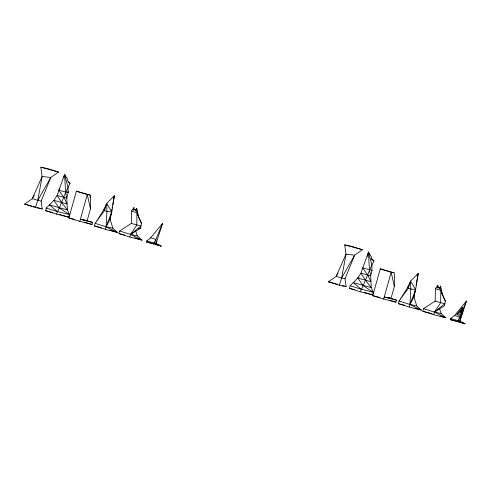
<?xml version="1.0" encoding="UTF-8"?>
<svg xmlns="http://www.w3.org/2000/svg" width="491" height="491" viewBox="0 0 491 491"><rect width="100%" height="100%" fill="white"/><g stroke="black" fill="none" stroke-linecap="round" stroke-linejoin="round"><path stroke-width="0.74" d="M135.694 231.089L137.327 235.84L142.059 240.136L129.839 237.012L118.92 233.599L119.651 231.009L131.306 223.399L131.508 211.038L133.957 207.601L134.068 209.792M368.44 253.669L368.465 252.147L371.227 256.56L371.527 258.739L373.982 260.966C368.692 270.879 365.292 281.705 360.345 291.764L372.565 294.888L373.289 292.298L371.276 287.603L365.66 280.422L360.946 273.18L368.465 252.147L371.847 264.692L372.043 270.357L370.674 275.795L371.276 287.603L353.262 282.577L350.157 285.762L349.426 288.352L360.345 291.764M439.562 308.771L441.2 313.522L445.926 317.818L433.713 314.694L422.794 311.282L423.518 308.692L435.179 301.081L435.376 288.72L437.825 285.283L437.972 288.205M92.59 222.435L80.371 219.311L87.134 220.729L90.461 208.89L90.694 197.861L90.166 195.074L76.4 191.189L68.875 217.961L79.794 221.367L92.013 224.491L92.59 222.435L85.765 220.299M396.458 300.118L384.238 296.994L391.002 298.411L394.328 286.572L394.568 275.543L394.04 272.757L380.267 268.872L372.743 295.643L383.661 299.05L395.881 302.174L396.458 300.118L388.952 297.773M109.567 229.978L117.57 232.482L106.081 226.768L106.94 211.388L106.694 203.458L114.372 195.731L111.764 211.885L110.101 219.158L106.081 226.768L105.35 229.358L117.57 232.482L112.838 228.186L106.081 226.768L95.162 223.356L94.432 225.946L105.35 229.358M414.889 308.115L421.438 310.165L409.948 304.451L410.814 289.07L410.562 281.14L418.24 273.413L415.632 289.567L413.974 296.84L409.948 304.451L409.218 307.041L421.438 310.165L416.712 305.868L409.948 304.451L399.03 301.038L398.305 303.628L409.218 307.041M415.147 290.936L415.257 289.794M35.469 207.521L42.226 208.939L41.164 201.077L37.782 200.371L42.122 176.49L40.863 167.204L47.621 168.622L58.539 172.034L50.763 177.478L37.782 200.371L35.469 207.521L24.55 204.109L32.326 198.665L34.18 195.393M339.336 285.203L346.1 286.621L345.032 278.759L341.65 278.053L345.989 254.172L344.731 244.886L351.488 246.304L362.407 249.716L354.637 255.16L341.65 278.053L339.336 285.203L328.418 281.791L336.194 276.347L338.047 273.076M111.058 213.916L110.101 219.158L112.838 228.186M111.66 210.627L111.93 209.135M112.2 207.644L112.47 206.159M112.74 204.667L114.372 195.731L113.458 196.922M414.926 291.599L413.974 296.84L416.712 305.868M416.067 285.326L418.24 273.413L416.877 275.199M133.957 207.601L133.233 210.179L134.964 209.313L135.964 211.032L136.688 208.454L136.964 212.744L141.476 223.43L140.536 228.162L130.569 234.422L129.839 237.012M437.825 285.283L437.107 287.861L438.831 286.996L439.832 288.714L440.556 286.136L440.838 290.426L445.343 301.112L444.404 305.844L434.437 312.104L433.713 314.694M63.885 177.306L64.597 174.465L67.353 178.877L67.654 181.056L70.115 183.284C64.824 193.196 61.418 204.023 56.471 214.082L68.691 217.206L69.421 214.616L67.408 209.921L61.792 202.74L57.079 195.498L64.597 174.465L67.979 187.01L68.169 192.675L66.807 198.112L67.408 209.921L49.388 204.894L46.283 208.08L45.559 210.67L56.471 214.082M367.403 256.412L368.465 252.147L368.729 253.577M79.794 221.367L87.318 194.602L90.166 195.074M146.508 241.965L146.797 240.921L150.7 237.791L162.582 223.35L156.083 243.493L161.195 246.114L146.508 241.965L152.149 243.407M153.438 244.131L155.899 239.412L162.582 223.35M383.661 299.05L391.186 272.284L394.04 272.757M450.376 319.647L450.67 318.61L454.574 315.474L466.45 301.032L459.95 321.175L465.069 323.796L450.376 319.647L458.134 321.63M457.305 321.814L459.772 317.094L466.45 301.032M106.081 226.768L111.764 211.885L106.694 203.458L104.448 210.608L95.162 223.356L104.804 208.233M409.948 304.451L415.632 289.567L410.562 281.14L408.322 288.291L399.03 301.038L408.672 285.915M461.141 312.245L462.319 308.594L457.189 314.829M41.164 201.077L50.763 177.478L42.122 176.49L32.326 198.665L37.782 200.371M345.032 278.759L354.637 255.16L345.989 254.172L336.194 276.347L341.65 278.053M106.694 203.458L103.896 209.424L104.448 210.608L106.94 211.388L111.764 211.885M410.562 281.14L407.763 287.106L408.322 288.291L410.814 289.07L415.632 289.567M64.861 175.895L64.597 174.465L65.579 192.134L66.807 198.112L57.079 195.498L53.875 200.371L59.123 207.834L69.421 214.616L57.202 211.492L49.388 204.894L53.875 200.371L66.991 203.974L63.99 197.517L58.73 190.195L59.534 188.931M358.946 277.194L357.743 278.053L362.99 285.517L373.289 292.298L361.069 289.174L353.262 282.577L357.743 278.053L360.946 273.18L370.674 275.795L369.447 269.817L368.465 252.147M423.518 308.692L434.437 312.104L440.636 302.787L440.838 290.426L435.376 288.72M132.122 232.857L130.569 234.422L119.651 231.009M440.108 315.995L445.926 317.818L434.437 312.104L444.834 303.751L435.179 301.081M138.542 228.751L140.536 228.162M146.797 240.921L156.083 243.493L155.899 239.412L150.7 237.791M450.67 318.61L459.95 321.175L459.772 317.094L454.574 315.474M372.043 270.357L362.597 267.877L367.857 275.199L370.858 281.662L357.743 278.053M137.327 235.84L130.569 234.422L136.768 225.105L136.964 212.744L131.508 211.038M434.437 312.104L441.2 313.522M45.559 210.67L52.746 212.511M349.426 288.352L354.459 289.641M68.875 217.961L74.626 219.428M372.743 295.643L379.93 297.478M94.432 225.946L101.619 227.781M398.305 303.628L404.774 305.279M118.92 233.599L124.671 235.066M422.794 311.282L432.135 313.669M344.731 244.886L362.407 249.716M40.863 167.204L58.539 172.034M387.319 297.405L391.002 298.411M328.418 281.791L337.256 284.203M342.417 285.615L346.1 286.621M81.972 219.317L87.134 220.729M24.55 204.109L31.915 206.122M33.388 206.521L35.598 207.128M37.071 207.527L42.226 208.939M58.73 190.195L68.169 192.675L67.948 191.171M380.267 268.872L391.186 272.284L394.328 286.572M76.4 191.189L87.318 194.602L90.461 208.89M350.157 285.762L361.069 289.174M364.555 292.39L372.565 294.888M390.057 300.357L395.881 302.174M458.827 321.844L465.069 323.796L457.6 320.77M131.306 223.399L140.966 226.069L130.569 234.422L142.059 240.136L134.78 237.859M46.283 208.08L57.202 211.492M59.233 214.248L61.412 214.929M62.873 215.389L68.691 217.206M84.734 222.22L92.013 224.491M155.653 244.383L161.195 246.114L153.732 243.088M371.202 259.058L373.982 260.966M68.445 182.136L70.115 183.284M111.383 212.112L111.193 213.168M89.902 196.738L90.694 197.861M445.343 301.112L441.562 293.01M141.476 223.43L138.296 216.66M441.673 292.575L442.287 293.863L440.556 286.136M137.805 214.892L138.413 216.175L136.688 208.454M438.831 286.996L439.74 289.003M134.964 209.313L135.565 210.651M463.535 308.974L460.478 318.463L460.392 316.542L463.535 308.974M462.651 307.28L459.3 315.339L456.691 314.522L462.651 307.28"/></g></svg>
